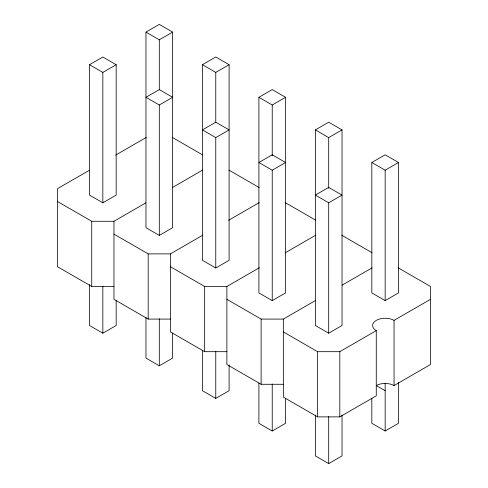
<?xml version="1.0" encoding="UTF-8"?>
<svg xmlns="http://www.w3.org/2000/svg" width="488" height="488" viewBox="0 0 488 488"><rect width="100%" height="100%" fill="white"/><g stroke="black" fill="none" stroke-linecap="round" stroke-linejoin="round"><path stroke-width="0.73" d="M89.499 64.703L102.84 56.998L116.174 64.703L116.174 195.102L102.84 202.801L89.499 195.102L89.499 64.703L102.84 72.401L116.174 64.703M145.967 32.098L159.301 24.4L172.642 32.098L172.642 227.701L159.301 235.399L145.967 227.701L145.967 32.098L159.301 39.803L172.642 32.098M202.429 64.703L215.769 56.998L229.104 64.703L229.104 260.299L215.769 268.004L202.429 260.299L202.429 64.703L215.769 72.401L229.104 64.703M159.301 104.999L172.642 97.301L159.301 89.597L145.967 97.301L159.301 104.999L159.301 235.399M89.389 170.263L57.486 188.685L57.486 266.716L91.726 286.48L113.954 286.48M115.638 155.111L146.235 137.445M258.896 97.301L272.231 89.597L285.571 97.301L285.571 292.898L272.231 300.602L258.896 292.898L258.896 97.301L272.231 104.999L285.571 97.301M215.769 137.598L229.104 129.899L215.769 122.201L202.429 129.899L215.769 137.598L215.769 268.004M57.486 201.52L91.726 221.284L113.954 221.284L145.851 202.868M172.752 187.337L202.697 170.044M315.358 129.899L328.699 122.201L342.033 129.899L342.033 325.496L328.699 333.2L315.358 325.496L315.358 129.899L328.699 137.598L342.033 129.899M272.231 170.202L285.571 162.498L272.231 154.8L258.896 162.498L272.231 170.202L272.231 300.602M113.954 234.118L148.187 253.882L170.416 253.882L202.971 235.088M228.567 220.314L259.165 202.648M371.825 162.498L385.16 154.8L398.501 162.498L398.501 292.898L385.16 300.602L371.825 292.898L371.825 162.498L385.16 170.202L398.501 162.498M89.499 284.559L89.499 325.502L102.84 333.2L116.174 325.502L116.174 300.48M328.699 202.801L342.033 195.096L328.699 187.398L315.358 195.096L328.699 202.801L328.699 333.2M170.416 266.716L204.655 286.48L226.883 286.48L259.433 267.686M285.029 252.912L315.626 235.246M145.967 317.163L145.967 358.1L159.301 365.799L172.642 358.1L172.642 333.084M226.883 299.315L261.117 319.079L283.345 319.079L315.248 300.663M342.149 285.132L372.094 267.845M202.429 350.518L202.429 390.699L215.769 398.403L229.104 390.699L229.104 364.92M283.345 331.919L317.584 351.683L339.813 351.683L376.272 330.632A12.578 7.259 0 0 1 376.272 320.366A12.578 7.259 0 0 1 394.054 320.366L430.514 299.315M258.896 383.117L258.896 423.297L272.231 431.002L285.571 423.297L285.571 398.281M283.345 319.079L283.345 397.116L317.584 416.88L339.813 416.88L376.272 395.835L376.272 330.632M385.16 390.699L376.272 385.563A12.578 7.259 0 0 1 394.054 385.563L430.514 364.518L430.514 286.48L398.251 267.857M315.358 414.959L315.358 455.902L328.699 463.6L342.033 455.902L342.033 414.959M371.825 398.281L371.825 423.297L385.16 431.002L398.501 423.297L398.501 382.36M113.954 221.284L113.954 299.315L148.187 319.085L170.416 319.085M170.416 253.882L170.416 331.919L204.655 351.683L226.883 351.683M226.883 286.48L226.883 364.518L261.117 384.282L283.345 384.282M172.392 137.457L202.679 154.946M228.86 170.056L259.14 187.544M285.321 202.66L315.608 220.143M341.789 235.259L372.07 252.741M394.054 320.366L394.054 385.563M385.16 170.202L385.16 300.602M385.16 383.239L385.16 431.002M339.813 351.683L339.813 416.88M328.699 137.598L328.699 188.399M328.699 416.593L328.699 463.6M317.584 351.683L317.584 416.88M272.231 104.999L272.231 155.794M272.231 383.995L272.231 431.002M261.117 319.079L261.117 384.282M215.769 72.401L215.769 122.439M215.769 351.397L215.769 398.403M204.655 286.48L204.655 351.683M159.301 39.803L159.301 89.841M159.301 318.798L159.301 365.799M148.187 253.882L148.187 319.085M102.84 72.401L102.84 202.801M102.84 286.2L102.84 333.2M91.726 221.284L91.726 286.48"/></g></svg>
